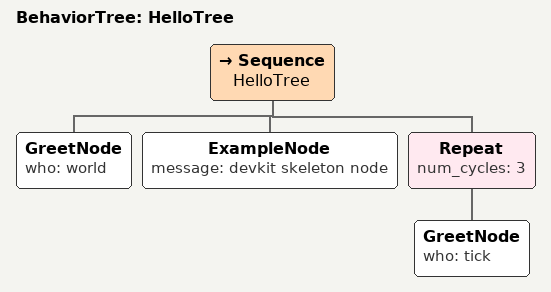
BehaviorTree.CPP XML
<?xml version="1.0"?>

<root BTCPP_format="4" main_tree_to_execute="HelloTree">
  <BehaviorTree ID="HelloTree">
    <!--
      Logic-only tree: runs locally without Nav2/Gazebo.
      Used to verify the full local loop (build -> run -> exit code 0).
    -->
    <Sequence name="HelloTree">
      <GreetNode who="world"/>

      <ExampleNode message="devkit skeleton node"/>

      <Repeat num_cycles="3">
        <GreetNode who="tick"/>
      </Repeat>
    </Sequence>
  </BehaviorTree>
</root>
